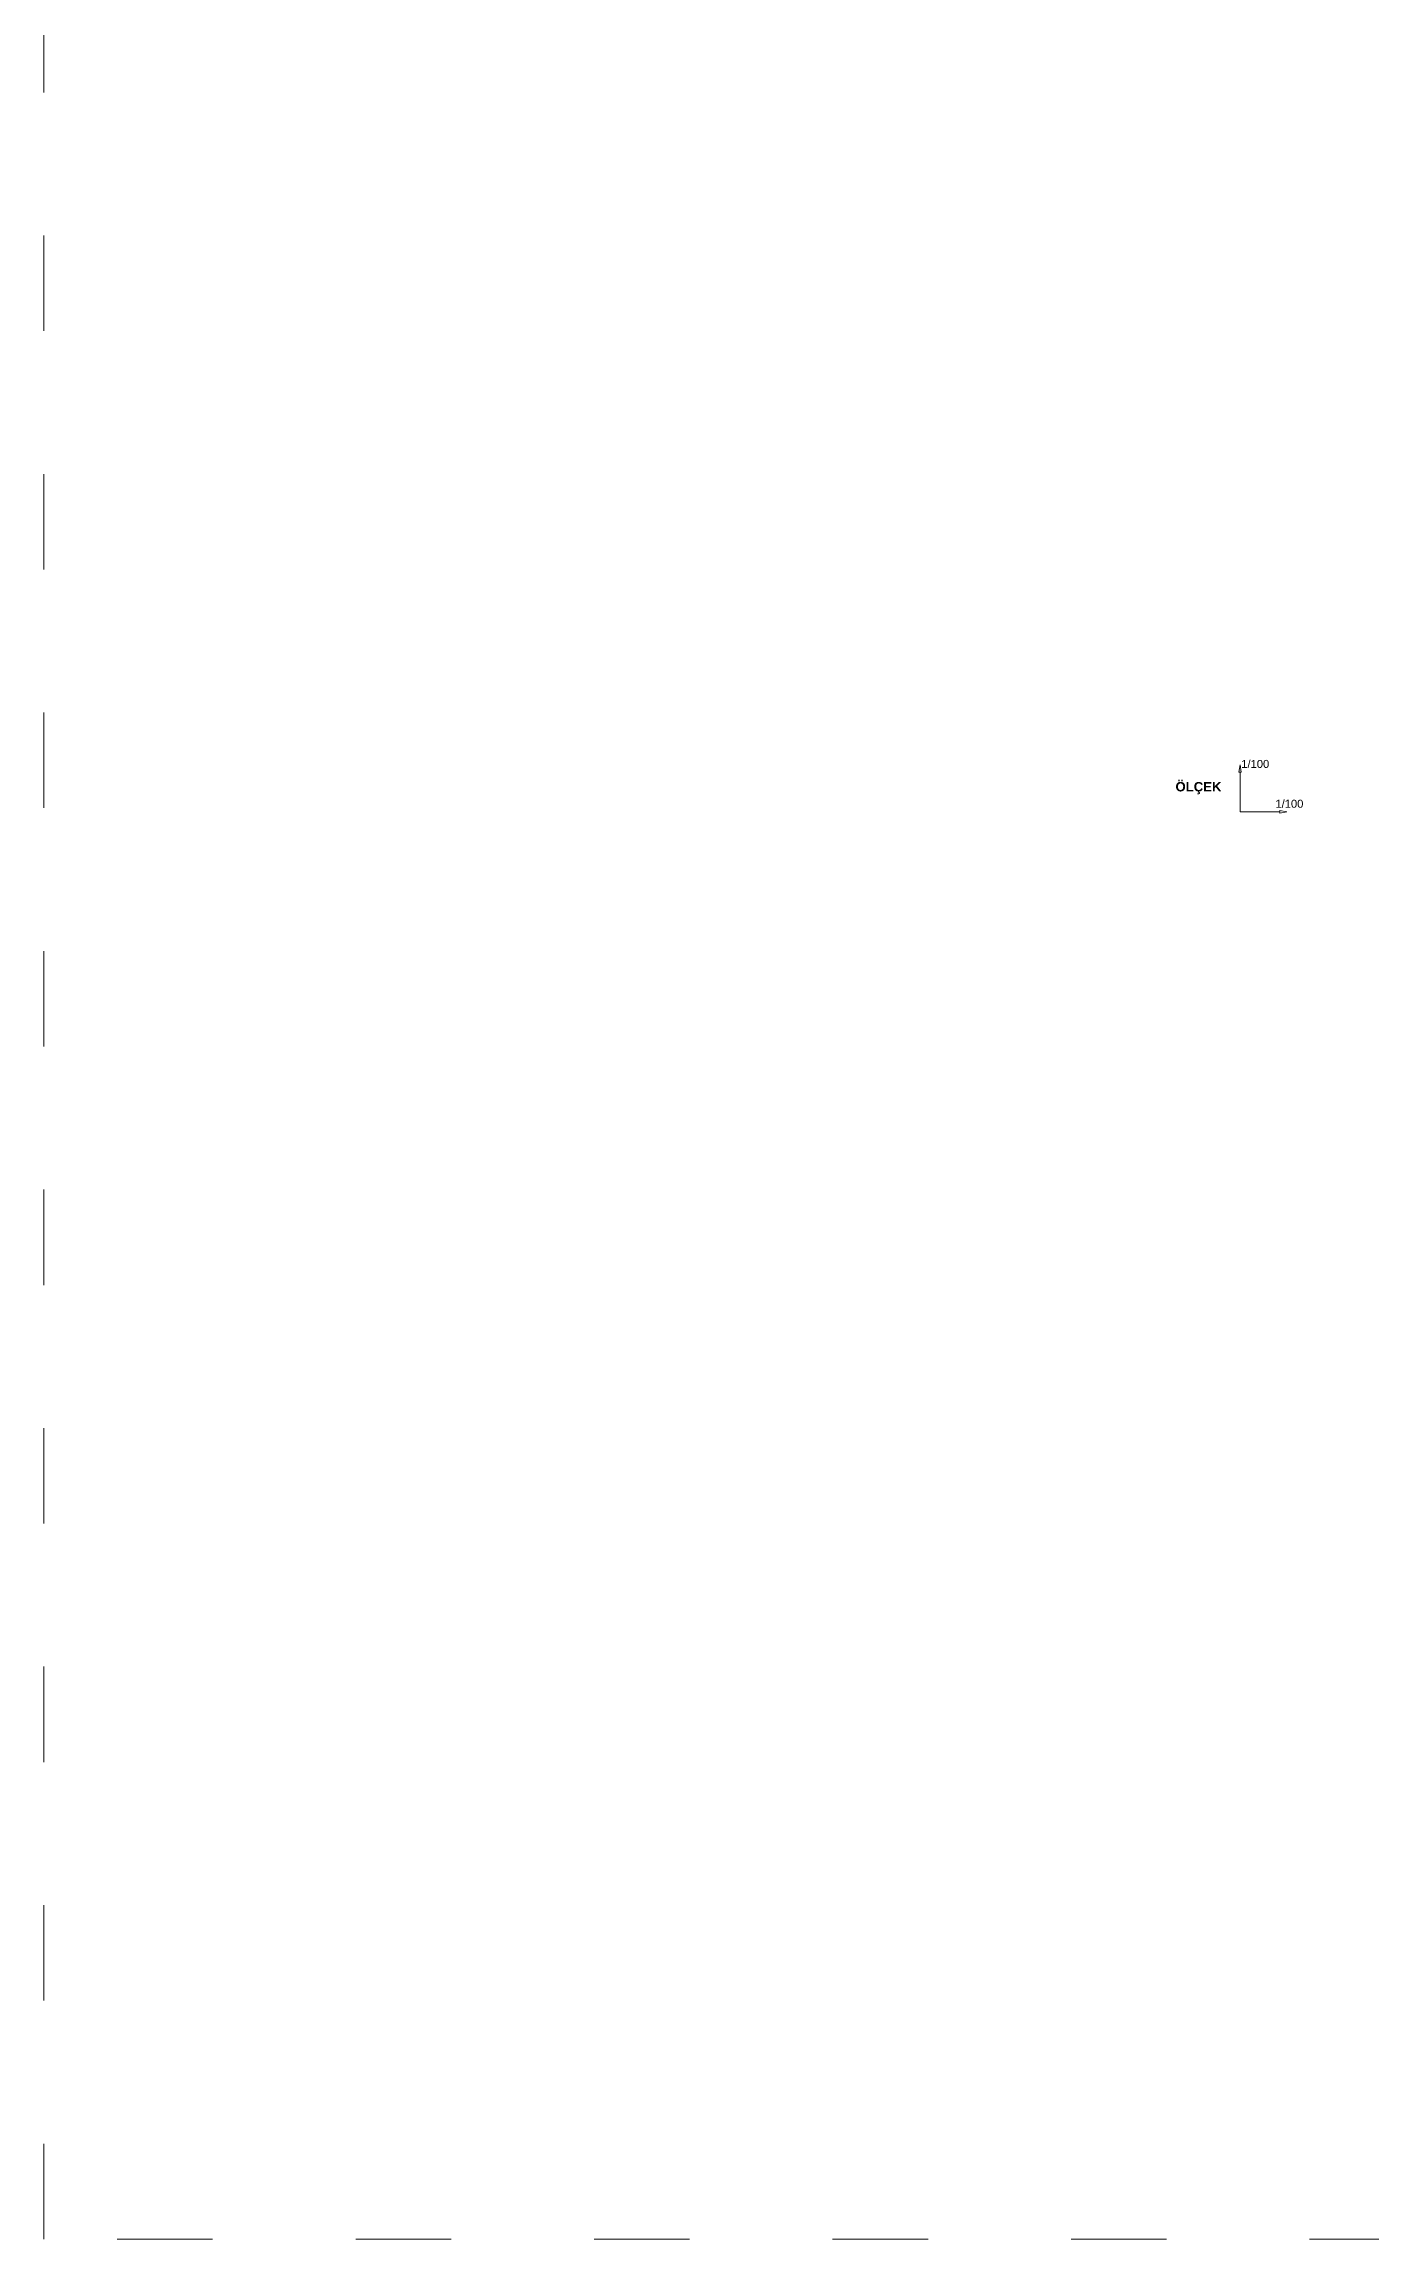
# Model space of a CAD drawing. Header units: millimetres. Extents: x 19067981 to 38137102, y 2652003 to 2652615.
# Drawn here: x 19068449 to 19068482.4, y 2652317.8 to 2652373 of the extents above; entities that cross this region are included whole.
import ezdxf

# ---------------------------------------------------------------- set-up
doc = ezdxf.new("R2010")
doc.units = ezdxf.units.MM
doc.linetypes.add('ACAD_ISO03W100', pattern=[30, 12, -18])
doc.layers.add('D.K Kesit No', color=93, linetype='Continuous', lineweight=9)
doc.layers.add('dever 1', color=242, linetype='Continuous')
doc.styles.get("Standard").update_dxf_attribs({"font": 'arial.ttf'})

msp = doc.modelspace()

# ---------------------------------------------------------------- linework, layer by layer
at = {"layer": 'D.K Kesit No', "color": 0, "ltscale": 0.2}
for p, q in [((19068479.099, 2652354.689), (19068479.129, 2652354.869)), ((19068479.129, 2652354.869), (19068479.159, 2652354.689)), ((19068479.159, 2652354.689), (19068479.099, 2652354.689)), ((19068479.129, 2652353.689), (19068479.129, 2652354.689)), ((19068479.129, 2652353.689), (19068480.129, 2652353.689)), ((19068480.129, 2652353.719), (19068480.309, 2652353.689)), ((19068480.129, 2652353.659), (19068480.129, 2652353.719)), ((19068480.309, 2652353.689), (19068480.129, 2652353.659))]:
    msp.add_line(p, q, dxfattribs=at)
at = {"layer": 'dever 1', "linetype": 'ACAD_ISO03W100', "lineweight": 0, "ltscale": 0.2}
msp.add_lwpolyline([(19068449.034, 2652403.664), (19069167.279, 2652403.664), (19069167.279, 2652317.787), (19068449.034, 2652317.787), (19068449.034, 2652403.664)], dxfattribs=at)

# ---------------------------------------------------------------- texts
at = {"color": 7, "lineweight": 20, "insert": (19068478.083, 2652354.286), "char_height": 0.23657, "width": 13.13195, "attachment_point": 5}
msp.add_mtext('{\\fArial|b1|i0|c162|p34;ÖLÇEK}', dxfattribs=at)
at = {"layer": 'D.K Kesit No', "color": 0, "linetype": 'ACAD_ISO03W100', "ltscale": 0.2, "char_height": 0.2013, "width": 0.58936, "attachment_point": 1}
for insert in [(19068479.16, 2652354.995), (19068480.019, 2652353.994)]:
    msp.add_mtext('1/100', dxfattribs=dict(at, insert=insert))

doc.saveas('drawing.dxf')
